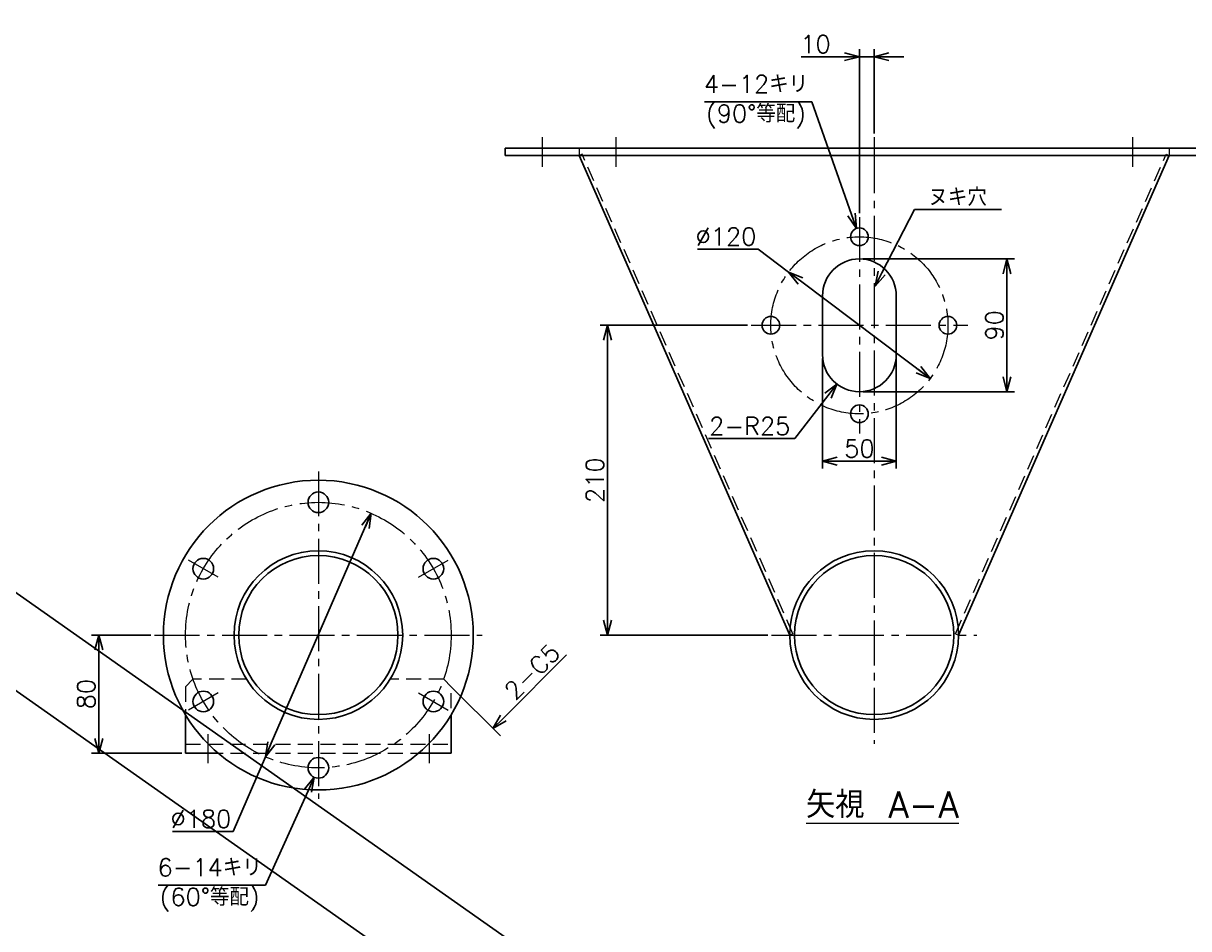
# Model space of a CAD drawing. Header units: millimetres. Extents: x 0 to 7035, y -19 to 2332.
# Drawn here: x 2319 to 3109, y 542 to 1155 of the extents above; entities that cross this region are included whole.
import ezdxf
from ezdxf import colors
from ezdxf.entities.mleader import LeaderData, LeaderLine
from ezdxf.enums import TextEntityAlignment as Align
from ezdxf.math import Vec2, Vec3

# ---------------------------------------------------------------- set-up
doc = ezdxf.new("R2010")
doc.units = ezdxf.units.MM
doc.header["$LTSCALE"] = 1.6
doc.header["$PDMODE"] = 99
doc.header["$PDSIZE"] = 1
doc.linetypes.add('CENTER2', pattern=[28.575000000000003, 19.05, -3.175, 3.175, -3.175])
doc.linetypes.add('HIDDEN', pattern=[9.524999999999999, 6.35, -3.175])
for name, color, linetype, lineweight in [('04_HIDDEN', 2, 'HIDDEN', 13), ('05_CENTER', 4, 'CENTER2', 13), ('07_寸法線', 3, 'Continuous', 9), ('08_DIM', 3, 'Continuous', 13)]:
    doc.layers.add(name, color=color, linetype=linetype, lineweight=lineweight)
doc.styles.add('KSS_TXT', font='txt.shx', dxfattribs={"bigfont": 'extfont2.shx'})
doc.styles.get("Standard").update_dxf_attribs({"font": 'txt.shx', "bigfont": 'extfont2.shx'})
doc.dimstyles.new('KSS_DIM', dxfattribs={"dimscale": 4, "dimtxt": 3, "dimasz": 2.5, "dimexe": 1.25, "dimexo": 0.625, "dimtad": 1, "dimdsep": 46, "dimtxsty": 'KSS_TXT', "dimblk": 'OPEN30', "dimcen": 0, "dimazin": 2, "dimtfac": 0.75, "dimtmove": 0, "dimatfit": 3, "dimldrblk": 'OPEN30', "dimfxl": 1.25, "dimtolj": 1, "dimarcsym": 0})
doc.dimstyles.new('KSS_DIM$3', dxfattribs={"dimscale": 4, "dimtxt": 3, "dimasz": 2.5, "dimexe": 1.25, "dimexo": 0.625, "dimtad": 1, "dimtih": 1, "dimtoh": 1, "dimdsep": 46, "dimtxsty": 'KSS_TXT', "dimblk": 'OPEN30', "dimcen": 0, "dimazin": 2, "dimtfac": 0.75, "dimtofl": 0, "dimtmove": 0, "dimatfit": 3, "dimldrblk": 'OPEN30', "dimfxl": 1.25, "dimtolj": 1, "dimarcsym": 0})
doc.dimstyles.new('KSS_DIM$4', dxfattribs={"dimscale": 4, "dimtxt": 3, "dimasz": 2.5, "dimexe": 1.25, "dimexo": 0.625, "dimtad": 1, "dimtih": 1, "dimtoh": 1, "dimdsep": 46, "dimtxsty": 'KSS_TXT', "dimblk": 'OPEN30', "dimcen": 0, "dimse1": 1, "dimazin": 2, "dimtfac": 0.75, "dimtofl": 0, "dimtmove": 0, "dimatfit": 3, "dimldrblk": 'OPEN30', "dimfxl": 1.25, "dimtolj": 1, "dimarcsym": 0})

# ---------------------------------------------------------------- blocks, each defined once
blk = doc.blocks.new('_Open30')
at = {"color": 0, "linetype": 'ByBlock', "lineweight": -2}
for p, q in [((-1, 0.26794919), (0, 0)), ((0, 0), (-1, -0.26794919)), ((0, 0), (-1, 0))]:
    blk.add_line(p, q, dxfattribs=at)
blk = doc.blocks.new('*D174')
at = {"layer": '08_DIM', "color": 0, "lineweight": -2, "transparency": 16777216}
for p, q in [((2554.675858846922, 823.2740119644654), (2486.93892350949, 667.3518916893355)), ((2460.98126210708, 607.6005376741916), (2482.954397901406, 658.1800022613866)), ((2419.98126210708, 607.6005376741916), (2460.98126210708, 607.6005376741916))]:
    blk.add_line(p, q, dxfattribs=at)
at = {"layer": 'Defpoints', "color": 0, "transparency": 16777216}
for p in [(2554.675858846922, 823.2740119644654), (2482.954397901406, 658.1800022613866)]:
    blk.add_point(p, dxfattribs=at)
at = {"layer": '08_DIM', "color": 0, "lineweight": -2, "transparency": 16777216, "xscale": 10, "yscale": 10, "zscale": 10}
for p, rotation in [((2554.675858846922, 823.2740119644654), 66.51852383550775), ((2482.954397901406, 658.1800022613866), 246.5185238355078)]:
    blk.add_blockref('_Open30', p, dxfattribs=dict(at, rotation=rotation))
at = {"layer": '08_DIM', "color": 0, "transparency": 16777216, "insert": (2439.23126210708, 616.1005376741916), "char_height": 12, "attachment_point": 5, "style": 'KSS_TXT'}
blk.add_mtext('\\A1;%%C180', dxfattribs=at)
blk = doc.blocks.new('*D175')
at = {"layer": '08_DIM', "color": 0, "lineweight": -2, "transparency": 16777216}
for p, q in [((2483.07846122093, 571.235777746899), (2511.844507006535, 635.2218325653954)), ((2410.236794554263, 571.235777746899), (2483.07846122093, 571.235777746899))]:
    blk.add_line(p, q, dxfattribs=at)
at = {"layer": 'Defpoints', "color": 0, "transparency": 16777216}
for p in [(2521.685384231419, 657.1114907501359), (2515.944872516903, 644.3425234757038)]:
    blk.add_point(p, dxfattribs=at)
at = {"layer": '08_DIM', "color": 0, "lineweight": -2, "transparency": 16777216, "xscale": 10, "yscale": 10, "zscale": 10, "rotation": 65.7928690991537}
blk.add_blockref('_Open30', (2515.944872516903, 644.3425234757038), dxfattribs=at)
at = {"layer": '08_DIM', "color": 0, "transparency": 16777216, "insert": (2445.178461220929, 571.235777746899), "char_height": 12, "attachment_point": 5, "style": 'KSS_TXT'}
blk.add_mtext('\\A1;6-14キリ\\P(60°等配)', dxfattribs=at)
blk = doc.blocks.new('*D185')
at = {"layer": '08_DIM', "color": 0, "lineweight": -2, "transparency": 16777216}
blk.add_line((2644.24543126061, 684.4388398499149), (2687.068062038917, 727.2614706282212), dxfattribs=at)
at = {"layer": 'Defpoints', "color": 0, "transparency": 16777216}
for p in [(2702.313528350947, 742.5069369402521), (2702.313528350947, 742.5069369402521), (2637.174363448745, 677.3677720380493)]:
    blk.add_point(p, dxfattribs=at)
at = {"layer": '08_DIM', "color": 0, "lineweight": -2, "transparency": 16777216, "xscale": 10, "yscale": 10, "zscale": 10, "rotation": 225.0000000000001}
blk.add_blockref('_Open30', (2637.174363448745, 677.3677720380493), dxfattribs=at)
at = {"layer": '08_DIM', "color": 0, "transparency": 16777216, "insert": (2663.72764570325, 715.9536546857463), "char_height": 12, "attachment_point": 5, "rotation": 45.00000000000011, "style": 'KSS_TXT'}
blk.add_mtext('\\A1;2-C5', dxfattribs=at)
blk = doc.blocks.new('*D186')
at = {"layer": '08_DIM', "color": 0, "lineweight": -2, "transparency": 16777216}
for p, q in [((2405.330764204694, 740.727007112928), (2365.009475356916, 740.727007112928)), ((2370.009475356916, 670.7270071126316), (2370.009475356916, 730.727007112928)), ((2426.315128374169, 660.7270071126316), (2365.009475356916, 660.7270071126316))]:
    blk.add_line(p, q, dxfattribs=at)
at = {"layer": 'Defpoints', "color": 0, "transparency": 16777216}
for p in [(2370.009475356916, 740.727007112928), (2407.830764204694, 740.727007112928), (2428.815128374169, 660.7270071126316)]:
    blk.add_point(p, dxfattribs=at)
at = {"layer": '08_DIM', "color": 0, "lineweight": -2, "transparency": 16777216, "xscale": 10, "yscale": 10, "zscale": 10}
for p, rotation in [((2370.009475356916, 740.727007112928), 90), ((2370.009475356916, 660.7270071126316), 270)]:
    blk.add_blockref('_Open30', p, dxfattribs=dict(at, rotation=rotation))
at = {"layer": '08_DIM', "color": 0, "transparency": 16777216, "insert": (2361.509475356916, 700.7270071127798), "char_height": 12, "attachment_point": 5, "rotation": 90, "style": 'KSS_TXT'}
blk.add_mtext('\\A1;80', dxfattribs=at)
blk = doc.blocks.new('*D187')
at = {"layer": '08_DIM', "color": 0, "lineweight": -2, "transparency": 16777216}
for p, q in [((2860.473623336763, 928.2270071137425), (2860.473623336763, 853.6355527676585)), ((2910.473623336763, 928.2270071137425), (2910.473623336763, 853.6355527676585)), ((2900.473623336763, 858.6355527676585), (2870.473623336763, 858.6355527676585))]:
    blk.add_line(p, q, dxfattribs=at)
at = {"layer": 'Defpoints', "color": 0, "transparency": 16777216}
for p in [(2860.473623336763, 930.7270071137425), (2910.473623336763, 930.7270071137425), (2860.473623336763, 858.6355527676585)]:
    blk.add_point(p, dxfattribs=at)
at = {"layer": '08_DIM', "color": 0, "lineweight": -2, "transparency": 16777216, "xscale": 10, "yscale": 10, "zscale": 10, "rotation": 180}
blk.add_blockref('_Open30', (2860.473623336763, 858.6355527676585), dxfattribs=at)
at = {"layer": '08_DIM', "color": 0, "lineweight": -2, "transparency": 16777216, "xscale": 10, "yscale": 10, "zscale": 10}
blk.add_blockref('_Open30', (2910.473623336763, 858.6355527676585), dxfattribs=at)
at = {"layer": '08_DIM', "color": 0, "transparency": 16777216, "insert": (2885.473623336763, 867.1438861009918), "char_height": 12, "attachment_point": 5, "style": 'KSS_TXT'}
blk.add_mtext('\\A1;50', dxfattribs=at)
blk = doc.blocks.new('*D188')
at = {"layer": '08_DIM', "color": 0, "lineweight": -2, "transparency": 16777216}
for p, q in [((2887.724637981034, 995.7257672001103), (2990.471780470063, 995.7257672001103)), ((2985.471780470063, 985.7257672001103), (2985.471780470063, 915.727007105005)), ((2887.973623336763, 905.727007105005), (2990.471780470063, 905.727007105005))]:
    blk.add_line(p, q, dxfattribs=at)
at = {"layer": 'Defpoints', "color": 0, "transparency": 16777216}
for p in [(2885.224637981034, 995.7257672001103), (2885.473623336763, 905.727007105005), (2985.471780470063, 905.727007105005)]:
    blk.add_point(p, dxfattribs=at)
at = {"layer": '08_DIM', "color": 0, "lineweight": -2, "transparency": 16777216, "xscale": 10, "yscale": 10, "zscale": 10}
for p, rotation in [((2985.471780470063, 995.7257672001103), 90), ((2985.471780470063, 905.727007105005), 270)]:
    blk.add_blockref('_Open30', p, dxfattribs=dict(at, rotation=rotation))
at = {"layer": '08_DIM', "color": 0, "transparency": 16777216, "insert": (2976.971780470063, 950.7263871525577), "char_height": 12, "attachment_point": 5, "rotation": 90, "style": 'KSS_TXT'}
blk.add_mtext('\\A1;90', dxfattribs=at)
blk = doc.blocks.new('*D189')
at = {"layer": '08_DIM', "color": 0, "lineweight": -2, "transparency": 16777216}
for p, q in [((2775.789848959739, 1002.346838216627), (2816.789848959739, 1002.346838216627)), ((2816.789848959739, 1002.346838216627), (2837.509513624397, 986.7748111946894)), ((2933.437733051806, 914.6792030240586), (2845.503531910012, 980.7668438471381))]:
    blk.add_line(p, q, dxfattribs=at)
at = {"layer": 'Defpoints', "color": 0, "transparency": 16777216}
for p in [(2837.509513624397, 986.7748111946894), (2933.437733051806, 914.6792030240586)]:
    blk.add_point(p, dxfattribs=at)
at = {"layer": '08_DIM', "color": 0, "lineweight": -2, "transparency": 16777216, "xscale": 10, "yscale": 10, "zscale": 10}
for p, rotation in [((2837.509513624397, 986.7748111946894), 143.0730190943161), ((2933.437733051806, 914.6792030240586), 323.073019094316)]:
    blk.add_blockref('_Open30', p, dxfattribs=dict(at, rotation=rotation))
at = {"layer": '08_DIM', "color": 0, "transparency": 16777216, "insert": (2795.039848959739, 1010.846838216627), "char_height": 12, "attachment_point": 5, "style": 'KSS_TXT'}
blk.add_mtext('\\A1;%%C120', dxfattribs=at)
blk = doc.blocks.new('*D190')
at = {"layer": '08_DIM', "color": 0, "lineweight": -2, "transparency": 16777216}
for p, q in [((2780.514655768309, 1102.250801756878), (2853.317433546088, 1102.250801756878)), ((2853.317433546088, 1102.250801756878), (2880.169967676382, 1025.822411596226))]:
    blk.add_line(p, q, dxfattribs=at)
at = {"layer": 'Defpoints', "color": 0, "transparency": 16777216}
for p in [(2883.484752464974, 1016.387783791945), (2887.462494211285, 1005.066230426807)]:
    blk.add_point(p, dxfattribs=at)
at = {"layer": '08_DIM', "color": 0, "lineweight": -2, "transparency": 16777216, "xscale": 10, "yscale": 10, "zscale": 10, "rotation": 289.3585377247589}
blk.add_blockref('_Open30', (2883.484752464974, 1016.387783791945), dxfattribs=at)
at = {"layer": '08_DIM', "color": 0, "transparency": 16777216, "insert": (2815.417433546087, 1102.250801756878), "char_height": 12, "attachment_point": 5, "style": 'KSS_TXT'}
blk.add_mtext('\\A1;4-12キリ\\P(90°等配)', dxfattribs=at)
blk = doc.blocks.new('*D191')
at = {"layer": '08_DIM', "color": 0, "lineweight": -2, "transparency": 16777216}
for p, q in [((2809.558817913264, 950.7270071093737), (2709.787442353344, 950.7270071093737)), ((2714.787442353344, 940.7270071093737), (2714.787442353344, 750.727007112928)), ((2823.336195974914, 740.727007112928), (2709.787442353344, 740.727007112928))]:
    blk.add_line(p, q, dxfattribs=at)
at = {"layer": 'Defpoints', "color": 0, "transparency": 16777216}
for p in [(2812.058817913264, 950.7270071093737), (2714.787442353344, 740.727007112928), (2825.836195974914, 740.727007112928)]:
    blk.add_point(p, dxfattribs=at)
at = {"layer": '08_DIM', "color": 0, "lineweight": -2, "transparency": 16777216, "xscale": 10, "yscale": 10, "zscale": 10}
for p, rotation in [((2714.787442353344, 950.7270071093737), 90), ((2714.787442353344, 740.727007112928), 270)]:
    blk.add_blockref('_Open30', p, dxfattribs=dict(at, rotation=rotation))
at = {"layer": '08_DIM', "color": 0, "transparency": 16777216, "insert": (2706.287442353344, 845.7270071111509), "char_height": 12, "attachment_point": 5, "rotation": 90, "style": 'KSS_TXT'}
blk.add_mtext('\\A1;210', dxfattribs=at)
blk = doc.blocks.new('*D201')
at = {"layer": '08_DIM', "color": 0, "lineweight": -2, "transparency": 16777216}
for p, q in [((2841.667193545886, 873.8925835816435), (2864.106900227932, 903.0058393159201)), ((2783.167193545885, 873.8925835816435), (2841.667193545886, 873.8925835816435))]:
    blk.add_line(p, q, dxfattribs=at)
at = {"layer": 'Defpoints', "color": 0, "transparency": 16777216}
for p in [(2885.473623336763, 930.7270071050038), (2870.211678259027, 910.9261729699442)]:
    blk.add_point(p, dxfattribs=at)
at = {"layer": '08_DIM', "color": 0, "lineweight": -2, "transparency": 16777216, "xscale": 10, "yscale": 10, "zscale": 10, "rotation": 52.37594073639824}
blk.add_blockref('_Open30', (2870.211678259027, 910.9261729699442), dxfattribs=at)
at = {"layer": '08_DIM', "color": 0, "transparency": 16777216, "insert": (2811.167193545885, 882.4009169149768), "char_height": 12, "attachment_point": 5, "style": 'KSS_TXT'}
blk.add_mtext('\\A1;2-R25', dxfattribs=at)
blk = doc.blocks.new('*D205')
at = {"layer": '08_DIM', "color": 0, "lineweight": -2, "transparency": 16777216}
for p, q in [((2885.473623333507, 1026.641812537802), (2885.473623333507, 1137.80665245781)), ((2895.473623333456, 1080.694526852469), (2895.473623333456, 1137.80665245781)), ((2875.473623333507, 1132.80665245781), (2845.973623333507, 1132.80665245781)), ((2895.473623333456, 1132.80665245781), (2885.473623333507, 1132.80665245781)), ((2905.473623333456, 1132.80665245781), (2915.473623333456, 1132.80665245781))]:
    blk.add_line(p, q, dxfattribs=at)
at = {"layer": 'Defpoints', "color": 0, "transparency": 16777216}
for p in [(2885.473623333507, 1132.80665245781), (2895.473623333456, 1078.194526852469), (2885.473623333507, 1024.141812537802)]:
    blk.add_point(p, dxfattribs=at)
at = {"layer": '08_DIM', "color": 0, "lineweight": -2, "transparency": 16777216, "xscale": 10, "yscale": 10, "zscale": 10}
blk.add_blockref('_Open30', (2885.473623333507, 1132.80665245781), dxfattribs=at)
at = {"layer": '08_DIM', "color": 0, "lineweight": -2, "transparency": 16777216, "xscale": 10, "yscale": 10, "zscale": 10, "rotation": 180}
blk.add_blockref('_Open30', (2895.473623333456, 1132.80665245781), dxfattribs=at)
at = {"layer": '08_DIM', "color": 0, "transparency": 16777216, "insert": (2855.723623333507, 1141.30665245781), "char_height": 12, "attachment_point": 5, "style": 'KSS_TXT'}
blk.add_mtext('\\A1;10', dxfattribs=at)
blk = doc.blocks.new('AM_BALLOON1')
at = {"transparency": 16777216}
blk.add_circle((0, 0), 5, dxfattribs=at)
blk.add_attdef('B_NUMBER', text='', height=3, dxfattribs=at).set_placement((0, 0), align=Align.MIDDLE_CENTER)
blk = doc.blocks.new('_OPEN')
at = {"color": 0, "linetype": 'ByBlock'}
for p, q in [((-1, 0.1666666666666666), (0, 0)), ((0, 0), (-1, -0.1666666666666666)), ((0, 0), (-1, 0))]:
    blk.add_line(p, q, dxfattribs=at)

msp = doc.modelspace()

# ---------------------------------------------------------------- linework, layer by layer
for p, q in [((-8.093381893559126e-07, 2331.679199898026), (3312.803439188015, -1.126752522395691e-07)), ((94.29337434348139, 2331.679199898026), (3312.803439188015, 66.36732457919084)), ((2428.815128374165, 686.6437379809588), (2428.815128374169, 660.7270071126316)), ((2608.815128374165, 686.6437379809588), (2608.815128374162, 660.7270071126316)), ((2428.815128374169, 660.7270071126316), (2450.807775830833, 660.7270071126316)), ((2608.815128374162, 660.7270071126316), (2586.822480917498, 660.7270071126316))]:
    msp.add_line(p, q)
at = {"color": 0}
for p, q in [((2838.32362333344, 740.7270071129353), (2695.473623333445, 1065.72700711293)), ((2952.623623333516, 740.7270071129353), (3095.473623333511, 1065.72700711293))]:
    msp.add_line(p, q, dxfattribs=at)
msp.add_lwpolyline([(2645.473623333525, 1065.727007112928), (3145.473623333525, 1065.727007112928), (3145.473623333525, 1070.727007112928), (2645.473623333525, 1070.727007112928)], close=True, dxfattribs=at)
msp.add_lwpolyline([(2910.473623332148, 930.7270071085798), (2910.473623332148, 970.7270071085798, 0.9999999999999999), (2860.473623332148, 970.7270071085798), (2860.473623332148, 930.7270071085798, 0.9999999999999999)], format="xyb", close=True, dxfattribs=at)
for centre, radius in [((2885.473623333431, 1010.727007112949), 6), ((2825.473623333456, 950.7270071129494), 6), ((2945.473623333456, 950.7270071129494), 6), ((2885.473623333431, 890.7270071129494), 6), ((2518.815128374162, 740.7270071129262), 105), ((2518.815128374154, 830.7270071129208), 7), ((2518.815128374187, 740.7270071129262), 57.15), ((2895.473623333482, 740.7270071129258), 57.15), ((2440.872842033547, 785.727007112888), 7), ((2518.815128374187, 740.7270071129262), 53.95), ((2596.75741471478, 785.727007112888), 7), ((2895.473623333467, 740.7270071129335), 53.95), ((2440.87284203358, 695.7270071128917), 7), ((2596.757414714743, 695.7270071128917), 7), ((2518.815128374162, 650.7270071129208), 7)]:
    msp.add_circle(centre, radius, dxfattribs=at)
at = {"layer": '04_HIDDEN'}
for p, q in [((2695.473623333525, 1070.727007112928), (2695.473623333525, 1065.727007112928)), ((2697.579205990564, 1066.652491674681), (2695.473623333442, 1065.72700711293)), ((2840.429205990563, 741.6524916746869), (2697.579205990564, 1066.652491674681)), ((2950.518040676393, 741.6524916746869), (3093.368040676392, 1066.652491674681)), ((3093.368040676392, 1066.652491674681), (3095.473623333514, 1065.72700711293)), ((3095.473623333525, 1070.727007112928), (3095.473623333525, 1065.727007112928)), ((2840.429205990563, 741.6524916746887), (2838.32362333344, 740.7270071129353)), ((2950.518040676393, 741.6524916746887), (2952.623623333516, 740.7270071129353)), ((2428.815128374169, 666.7270071126316), (2608.815128374169, 666.7270071126316))]:
    msp.add_line(p, q, dxfattribs=at)
msp.add_lwpolyline([(2470.172323153231, 710.7270071126325), (2433.815128374169, 710.7270071126325), (2428.815128374169, 705.7270071126325), (2428.815128374169, 660.7270071126316), (2608.815128374169, 660.7270071126316), (2608.815128374169, 705.7270071126316), (2603.815128374169, 710.7270071126316), (2567.457933600003, 710.7270071126316)], dxfattribs=at)
at = {"layer": '05_CENTER'}
for p, q in [((2670.473623334242, 1078.194526849961), (2670.473623334242, 1058.073264141742)), ((2720.473623333409, 1078.194526852469), (2720.473623333409, 1058.073264144249)), ((2895.473623333456, 1078.194526852469), (2895.473623333456, 1058.073264144249)), ((3070.473623333456, 1078.194526852464), (3070.473623333456, 1058.073264144245)), ((2895.473623333525, 1070.727007112928), (2895.473623333456, 666.9004286366546)), ((2885.473623333507, 1024.141812537802), (2885.473623333507, 877.3122016881291)), ((2812.058817913266, 950.7270071093737), (2958.888428762938, 950.7270071093737)), ((2518.815128374165, 851.7113712823959), (2518.815128374165, 629.7426429434574)), ((2451.00475478295, 779.8773445597074), (2430.740929284218, 791.576669666207)), ((2586.625501965381, 779.8773445597074), (2606.889327464113, 791.576669666207)), ((2407.830764204694, 740.727007112928), (2629.79949254363, 740.727007112928)), ((2825.836195974914, 740.727007112928), (2965.111050692035, 740.727007112928)), ((2451.00475478295, 701.5766696661415), (2430.740929284218, 689.8773445596419)), ((2586.625501965381, 701.5766696661415), (2606.889327464113, 689.8773445596419)), ((2443.815128374169, 673.6158194093225), (2443.815128374169, 653.8300381920055)), ((2593.815128374169, 673.6158194093225), (2593.815128374169, 653.8300381920055))]:
    msp.add_line(p, q, dxfattribs=at)
for centre, radius in [((2885.473623333456, 950.7270071129494), 60), ((2518.815128374162, 740.7270071129262), 90)]:
    msp.add_circle(centre, radius, dxfattribs=at)

# ---------------------------------------------------------------- texts
at = {"layer": '08_DIM', "style": 'KSS_TXT'}
msp.add_text('%%u矢視 A-A', height=18, dxfattribs=at).set_placement((2849.352688796255, 616.7275699868346))

# ---------------------------------------------------------------- dimensions: what is measured, and where the dimension line sits
at = {"layer": '08_DIM'}
for base, p1, p2, picture, middle in [((2885.473623333507, 1132.80665245781), (2895.473623333456, 1078.194526852469), (2885.473623333507, 1024.141812537802), '*D205', (2855.723623333507, 1141.30665245781)), ((2860.473623336763, 858.6355527676585), (2910.473623336763, 930.7270071137425), (2860.473623336763, 930.7270071137425), '*D187', (2885.473623336763, 867.1438861009918))]:
    dim = msp.add_linear_dim(base=base, p1=p1, p2=p2, dimstyle='KSS_DIM', dxfattribs=at)
    dim.commit()
    dim.dimension.update_dxf_attribs({"geometry": picture, "text_midpoint": middle})
for p1, p2, text, override, picture, middle in [((2887.462494211285, 1005.066230426807), (2883.484752464974, 1016.387783791945), '4-<>', {"dimpost": '<>キリ\\X(90°等配)', "dimtix": 1}, '*D190', (2815.417433546087, 1102.250801756878)), ((2521.685384231419, 657.1114907501359), (2515.944872516903, 644.3425234757038), '6-<>', {"dimpost": '<>キリ\\X(60°等配)', "dimtix": 1}, '*D175', (2445.178461220929, 571.235777746899))]:
    dim = msp.add_diameter_dim_2p(p1=p1, p2=p2, text=text, dimstyle='KSS_DIM$3', override=override, dxfattribs=at)
    dim.commit()
    dim.dimension.update_dxf_attribs({"geometry": picture, "text_midpoint": middle, "dimtype": 163})
for p1, p2, picture, middle in [((2933.437733051806, 914.6792030240586), (2837.509513624397, 986.7748111946894), '*D189', (2795.039848959739, 1002.346838216627)), ((2554.675858846922, 823.2740119644654), (2482.954397901406, 658.1800022613866), '*D174', (2439.23126210708, 607.6005376741916))]:
    dim = msp.add_diameter_dim_2p(p1=p1, p2=p2, dimstyle='KSS_DIM$3', override={"dimpost": '%%C<>', "dimtix": 1, "dimatfit": 2}, dxfattribs=at)
    dim.commit()
    dim.dimension.update_dxf_attribs({"geometry": picture, "text_midpoint": middle, "dimtype": 163})
for base, p1, p2, picture, middle in [((2985.471780470063, 905.727007105005), (2885.224637981034, 995.7257672001103), (2885.473623336763, 905.727007105005), '*D188', (2976.971780470063, 950.7263871525577)), ((2714.787442353344, 740.727007112928), (2812.058817913264, 950.7270071093737), (2825.836195974914, 740.727007112928), '*D191', (2706.287442353344, 845.7270071111509)), ((2370.009475356916, 740.727007112928), (2428.815128374169, 660.7270071126316), (2407.830764204694, 740.727007112928), '*D186', (2361.509475356916, 700.7270071127798))]:
    dim = msp.add_linear_dim(base=base, p1=p1, p2=p2, angle=90, dimstyle='KSS_DIM', dxfattribs=at)
    dim.commit()
    dim.dimension.update_dxf_attribs({"geometry": picture, "text_midpoint": middle})
dim = msp.add_radius_dim(center=(2885.473623336763, 930.7270071050038), mpoint=(2870.211678259027, 910.9261729699442), text='2-<>', dimstyle='KSS_DIM$4', override={"dimpost": 'R<>', "dimtix": 1}, dxfattribs=at)
dim.commit()
dim.dimension.update_dxf_attribs({"geometry": '*D201', "text_midpoint": (2811.167193545885, 873.8925835816435), "dimtype": 164})
dim = msp.add_aligned_dim(p1=(2637.174363448745, 677.3677720380493), p2=(2702.313528350947, 742.5069369402521), distance=0, text='2-C5', dimstyle='KSS_DIM', override={"dimse1": 1, "dimse2": 1, "dimsd2": 1}, dxfattribs=at)
dim.commit()
dim.dimension.update_dxf_attribs({"geometry": '*D185', "text_midpoint": (2663.72764570325, 715.9536546857463)})

# ---------------------------------------------------------------- leaders
at = {"layer": '07_寸法線'}
ml = msp.add_multileader_block('Standard', dxfattribs=at)
ml.set_content('AM_BALLOON1', color=256, scale=5)
ml.set_attribute('B_NUMBER', '3', width=0)
ml.set_leader_properties(color=256, linetype='ByLayer', lineweight=-1)
ml.set_arrow_properties(name='OPEN')
ml.build(insert=Vec2(0, 0))
ml.multileader.update_dxf_attribs({"leader_type": 0, "has_dogleg": 0, "text_right_attachment_type": 6, "dogleg_length": 0, "arrow_head_size": 10, "scale": 2.5, "block_connection_type": 1})
ctx = ml.context
ctx.base_point, ctx.scale, ctx.char_height, ctx.arrow_head_size, ctx.landing_gap_size, ctx.plane_origin = Vec3(4292.837173150914, 1625.440305267368), 2.5, 20, 10, 10, Vec3(4292.837173150914, 1625.440305267368)
ctx.right_attachment, ctx.attachment_type = 6, 1
notes = []
notes.append((ctx, [(0, (0, 0, 0), (0, 0), (1, 0), 1, [])]))
ctx.block.insert = Vec3(4292.837173150914, 1625.440305267368)
at = {"layer": '08_DIM'}
msp.add_leader([(2608.815128374162, 705.7270071126319), (2642.174552840133, 672.3675826466613)], dimstyle='KSS_DIM', override={"dimse1": 1, "dimse2": 1, "dimsd2": 1, "dimldrblk": 'None'}, dxfattribs=at)
ml = msp.add_multileader_mtext('Standard', dxfattribs=at)
ml.set_content('ヌキ穴', color=256)
ml.set_leader_properties()
ml.set_arrow_properties(name='OPEN30')
ml.build(insert=Vec2(0, 0))
ml.multileader.update_dxf_attribs({"text_left_attachment_type": 6, "text_right_attachment_type": 6, "dogleg_length": 0.36, "arrow_head_size": 10, "scale": 4})
ctx = ml.context
ctx.base_point, ctx.scale, ctx.char_height, ctx.arrow_head_size, ctx.landing_gap_size, ctx.plane_origin = Vec3(2924.231829429132, 1029.248629272185), 4, 12, 10, 8, Vec3(2896.074141597242, 977.3014503252987)
ctx.left_attachment, ctx.right_attachment = 6, 6
notes.append((ctx, [(0, (1, 1, 0), (2922.791829429132, 1029.248629272185), (0.9999999999999999, 0), 1.44, [(0, [(2896.074141597242, 977.3014503252987)], 0, [])])]))
ctx.mtext.insert, ctx.mtext.flow_direction = Vec3(2932.231829429132, 1043.648629272185), 5
for ctx, leaders in notes:
    for number, flags, end, landing, length, lines in leaders:
        leader = LeaderData()
        leader.index, (leader.has_last_leader_line, leader.has_dogleg_vector, leader.attachment_direction) = number, flags
        leader.last_leader_point, leader.dogleg_vector, leader.dogleg_length = Vec3(end), Vec3(landing), length
        for number, points, colour, breaks in lines:
            line = LeaderLine()
            line.index, line.vertices, line.color, line.breaks = number, Vec3.list(points), colors.encode_raw_color(colour), breaks
            leader.lines.append(line)
        ctx.leaders.append(leader)

doc.saveas('drawing.dxf')
